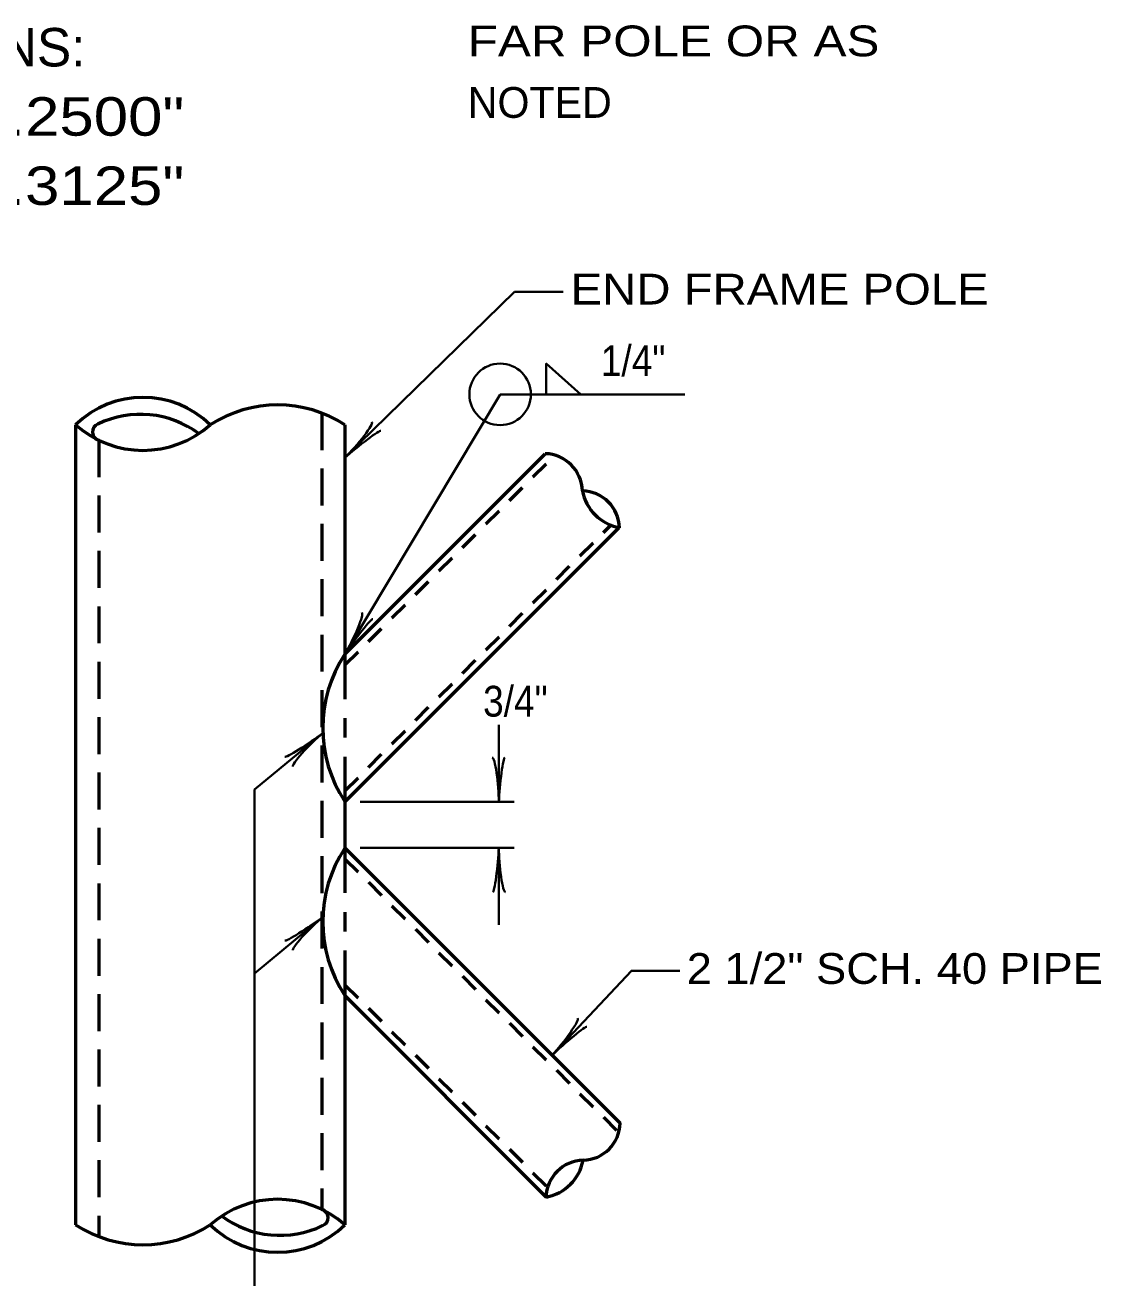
# Model space of a CAD drawing. Extents: x -1 to 679, y -1 to 440.
# Drawn here: x 137.9 to 207.8, y 206.1 to 287.6 of the extents above; entities that cross this region are included whole.
import ezdxf

# ---------------------------------------------------------------- set-up
doc = ezdxf.new("R2010")
doc.units = 0
doc.header["$LTSCALE"] = 0.8
doc.linetypes.add('MEDIUM_DASHED', pattern=[4.5, 3, -1.5])
doc.linetypes.add('SHORT_DASHED', pattern=[2.7, 1.5, -1.2])
doc.layers.add('1', color=7, linetype='Continuous', lineweight=53)

msp = doc.modelspace()

# ---------------------------------------------------------------- linework, layer by layer
at = {"layer": '1', "lineweight": 35}
for p, q in [((158.6645, 246.6787), (168.7477, 263.5544)), ((168.7477, 263.5544), (180.7477, 263.5544)), ((168.6645, 237.0784), (168.6645, 242.0784)), ((157.228, 241.5369), (152.7972, 237.8717)), ((159.6645, 237.0784), (169.6645, 237.0784)), ((159.6645, 234.0784), (169.6645, 234.0784)), ((168.6645, 234.0784), (168.6645, 229.0784)), ((157.2269, 229.5906), (152.7972, 225.9263))]:
    msp.add_line(p, q, dxfattribs=at)
at = {"layer": '1', "linetype": 'MEDIUM_DASHED'}
for p, q in [((157.1645, 262.3359), (157.1645, 210.5812)), ((142.6645, 260.5757), (142.6645, 208.8209))]:
    msp.add_line(p, q, dxfattribs=at)
at = {"layer": '1'}
for p, q in [((141.1645, 261.5784), (141.1645, 209.5784)), ((158.6645, 261.5784), (158.6645, 246.6787)), ((158.6645, 246.6787), (171.6828, 259.6971)), ((158.6645, 237.0784), (176.483, 254.8969)), ((158.6645, 246.6787), (158.6645, 243.7536)), ((158.6645, 242.5036), (158.6645, 241.2536)), ((158.6645, 240.0036), (158.6645, 237.0784)), ((158.6645, 234.0784), (176.551, 216.1916)), ((158.6645, 234.0784), (158.6645, 231.1532)), ((158.6645, 229.9032), (158.6645, 228.6532)), ((158.6645, 227.4032), (158.6645, 224.4781)), ((158.6645, 224.4778), (171.7507, 211.3913)), ((158.6645, 224.4778), (158.6645, 209.5784))]:
    msp.add_line(p, q, dxfattribs=at)
at = {"layer": '1', "linetype": 'SHORT_DASHED'}
for p, q in [((158.6645, 245.9717), (172.2952, 259.6023)), ((158.6645, 237.7855), (175.9346, 255.0556)), ((158.6645, 233.3713), (176.4562, 215.5792)), ((158.6645, 225.1848), (171.8347, 212.0143))]:
    msp.add_line(p, q, dxfattribs=at)
at = {"layer": '1', "lineweight": 35}
for points in [[(158.6645, 259.441), (169.686, 270.2097), (172.842, 270.2097)], [(171.7477, 263.5544), (171.7477, 265.5544), (173.9977, 263.5544)], [(152.7972, 237.8717), (152.7972, 203.2301), (164.0037, 203.2301)], [(172.1338, 220.6088), (177.2774, 226.097), (180.4334, 226.097)]]:
    msp.add_lwpolyline(points, dxfattribs=at)
at = {"layer": '1'}
msp.add_lwpolyline([(158.6645, 237.0784), (158.6645, 235.5784), (158.6645, 234.0784)], dxfattribs=at)
at = {"layer": '1', "lineweight": 35}
msp.add_circle((168.7477, 263.5544), 2, dxfattribs=at)
at = {"layer": '1'}
for centre, radius, start, end in [((145.5395, 257.0834), 6.2726, 45.77548, 134.22453), ((145.3805, 255.8973), 6.3598, 53.28342, 115.75809), ((154.2895, 254.7792), 8.0852, 57.24064, 122.75936), ((145.5395, 266.4995), 6.5846, 228.36161, 311.63839), ((142.8092, 261.108), 0.5517, 110.41349, 254.79699), ((171.6127, 257.217), 2.4811, 1.62229, 88.3797), ((174.0226, 254.8072), 2.4811, 1.62229, 88.3797), ((177.0379, 257.842), 2.9969, 190.66794, 259.33007), ((165.9257, 241.8786), 8.7044, 146.53236, 213.46763), ((165.9257, 229.2782), 8.7044, 146.53237, 213.46764), ((174.0709, 216.2617), 2.4811, 271.62229, 358.3797), ((174.2112, 211.3017), 2.4811, 91.6203, 178.37771), ((171.1959, 214.3365), 2.9969, 280.66993, 349.33206), ((154.2895, 204.6574), 6.5846, 48.36161, 131.63839), ((154.4485, 215.2596), 6.3598, 233.28342, 295.75809), ((157.0198, 210.0488), 0.5517, 290.41349, 74.79699), ((145.5395, 216.3777), 8.0852, 237.24064, 302.75936), ((154.2895, 214.0735), 6.2726, 225.77548, 314.22453)]:
    msp.add_arc(centre, radius, start, end, dxfattribs=at)
at = {"layer": '1', "lineweight": 40}
for centre, major_axis, ratio, start_param, end_param in [((159.2519, 260.4012), (-1.1681, -1.3596), 0.122415, 0.8963533, 3.1415927), ((159.2519, 260.4012), (-1.1681, -1.3596), 0.122415, 0.8963533, 3.1415927), ((159.6138, 260.0727), (1.3791, 1.1019), 0.07063, 6.2823074, 8.5597026), ((159.6138, 260.0727), (1.3791, 1.1019), 0.07063, 6.2823074, 8.5597026), ((158.987, 247.7572), (-0.7819, -1.613), 0.122415, 0.8963533, 3.1415927), ((159.4209, 247.5321), (1.0517, 1.4177), 0.07063, 6.2823074, 8.5597026), ((156.2297, 240.9858), (-1.4654, -0.9842), 0.07063, 6.2823074, 8.5597026), ((156.2297, 240.9858), (-1.4654, -0.9842), 0.07063, 6.2823074, 8.5597026), ((156.5633, 240.6285), (1.2764, 1.2585), 0.122415, 0.8963533, 3.1415927), ((156.5633, 240.6285), (1.2764, 1.2585), 0.122415, 0.8963533, 3.1415927), ((168.3882, 238.1696), (0.1562, -1.7857), 0.122415, 0.8963533, 3.1415927), ((168.3882, 238.1696), (0.1562, -1.7857), 0.122415, 0.8963533, 3.1415927), ((168.8761, 238.1989), (-0.1757, -1.7565), 0.07063, 3.1407148, 5.41811), ((168.8761, 238.1989), (-0.1757, -1.7565), 0.07063, 3.1407148, 5.41811), ((168.4529, 232.9579), (0.1757, 1.7565), 0.07063, 3.1407148, 5.41811), ((168.4529, 232.9579), (0.1757, 1.7565), 0.07063, 3.1407148, 5.41811), ((168.9408, 232.9872), (-0.1562, 1.7857), 0.122415, 0.8963533, 3.1415927), ((168.9408, 232.9872), (-0.1562, 1.7857), 0.122415, 0.8963533, 3.1415927), ((156.2287, 229.0394), (1.4654, 0.9842), 0.07063, 3.1407148, 5.41811), ((156.2287, 229.0394), (1.4654, 0.9842), 0.07063, 3.1407148, 5.41811), ((156.5622, 228.6822), (1.2764, 1.2585), 0.122415, 0.8963533, 3.1415927), ((156.5622, 228.6822), (1.2764, 1.2585), 0.122415, 0.8963533, 3.1415927), ((172.6784, 221.594), (-1.1072, -1.4097), 0.122415, 0.8963533, 3.1415927), ((172.6784, 221.594), (-1.1072, -1.4097), 0.122415, 0.8963533, 3.1415927), ((173.0545, 221.2817), (1.3293, 1.1615), 0.07063, 6.2823074, 8.5597026), ((173.0545, 221.2817), (1.3293, 1.1615), 0.07063, 6.2823074, 8.5597026)]:
    msp.add_ellipse(centre, major_axis=major_axis, ratio=ratio, start_param=start_param, end_param=end_param, dxfattribs=at)

# ---------------------------------------------------------------- texts
at = {"layer": '1'}
for s, height, width, p in [('FAR POLE OR AS', 2, 1.2, (166.6453, 285.525)), ('3 GA. = 0.2500"', 2.5, 1.2, (119.704, 280.3652)), ('0 GA. = 0.3125"', 2.5, 1.2, (119.704, 275.8652)), ('END FRAME POLE', 2, 1.15, (173.3268, 269.3929)), ('1/4"', 2, 0.9, (175.2907, 264.7399)), ('3/4"', 2, 0.9, (167.6417, 242.6126)), ('2 1/2" SCH. 40 PIPE', 2, 1.1, (180.8724, 225.2416))]:
    msp.add_text(s, height=height, dxfattribs=dict(at, width=width)).set_placement(p)
for s, height, p in [('DEFINITIONS:', 2.5, (119.704, 284.8652)), ('NOTED', 2, (166.6453, 281.525))]:
    msp.add_text(s, height=height, dxfattribs=at).set_placement(p)

doc.saveas('drawing.dxf')
